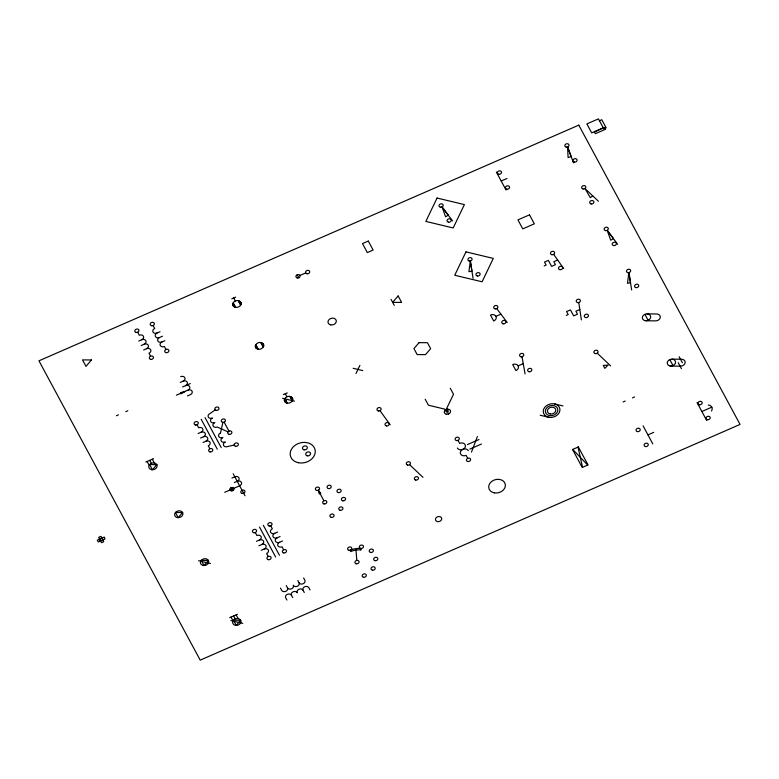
<?xml version="1.0" encoding="UTF-8"?>
<svg xmlns="http://www.w3.org/2000/svg" width="779" height="779" viewBox="0 0 779 779"><rect width="100%" height="100%" fill="white"/><g stroke="black" fill="none" stroke-linecap="round" stroke-linejoin="round"><path stroke-width="1.17" d="M470.312 261.053L468.9 271.686L471.967 271.121L470.312 261.053L473.077 278.337M628.896 272.669L627.475 283.293L630.542 282.728L628.896 272.669L631.652 289.944M360.92 549.916L361.183 548.562M220.486 433.017L222.911 422.403M471.47 452.073L477.4 436.552M355.974 373.55L359.927 365.322M592.722 195.85L590.326 197.662L585.039 188.576L598.399 201.225M215.189 409.91L210.009 413.561A3.174 2.522 -15.2 0 0 208.324 417.067A3.174 2.522 -15.2 0 0 212.424 418.05A3.174 2.522 -15.2 0 0 210.749 421.556A3.174 2.522 -15.2 0 0 214.848 422.539A3.174 2.522 -15.2 0 0 213.164 426.045A3.174 2.522 -15.2 0 0 217.263 427.028L228.013 431.887M599.47 120.735L601.787 119.723L606.169 127.863L603.852 128.876L598.428 118.866L586.86 123.919L591.699 132.897L603.267 127.844M501.199 181.02L506.983 178.498M231.782 298.815L235.638 297.13M138.808 340.998L141.7 339.732A3.174 2.532 -15.2 0 1 145.809 340.715A3.174 2.532 -15.2 0 1 144.125 344.221L141.233 345.487M153.093 325.515L154.709 328.514A3.174 2.522 -15.2 0 0 153.025 332.02A3.174 2.522 -15.2 0 0 157.124 333.003L160.016 331.737M299.934 275.435L305.719 272.913M157.124 333.003A3.174 2.522 -15.2 0 0 155.449 336.509A3.174 2.522 -15.2 0 0 159.549 337.492L162.441 336.226M143.648 349.975L146.54 348.71A3.174 2.522 -15.2 0 1 150.639 349.693A3.174 2.522 -15.2 0 1 148.964 353.208L150.571 356.198M159.549 337.492A3.174 2.522 -15.2 0 0 157.864 340.998A3.174 2.522 -15.2 0 0 161.964 341.981L164.856 340.715M180.202 382.431L183.094 381.165A3.174 2.532 -15.2 0 1 187.194 382.148A3.174 2.532 -15.2 0 1 185.509 385.663A3.174 2.522 -15.2 0 1 189.609 386.637A3.174 2.522 -15.2 0 1 187.934 390.152L176.366 395.196M116.402 415.743L118.496 414.827M125.76 411.663L127.844 410.747M182.617 386.92L190.329 383.55M187.457 395.898L190.349 394.641A3.174 2.532 -15.2 0 0 192.033 391.126A3.174 2.532 -15.2 0 0 187.924 390.143M544.2 265.912L546.128 265.064L544.511 262.075L548.367 260.39L551.59 266.379L555.446 264.694L553.84 261.705L557.696 260.02M283.39 394.593L287.247 392.908M198.139 433.523L201.031 432.267A3.174 2.522 -15.2 0 1 205.14 433.251A3.174 2.522 -15.2 0 1 203.455 436.756L200.563 438.022M145.868 462.035L153.58 458.665M202.978 442.511L205.87 441.245A3.174 2.522 -15.2 0 1 209.97 442.229A3.174 2.522 -15.2 0 1 208.295 445.734L209.902 448.723M495.96 316.332A4.236 3.369 -15.2 0 1 493.711 321.006L490.488 315.028A4.236 3.369 -15.2 0 1 495.96 316.332L500.936 314.161M566.265 315.417L568.193 314.58L566.576 311.581L570.432 309.906L573.665 315.885L577.521 314.2L575.905 311.211L579.761 309.526M231.918 478.072L234.81 476.806A3.174 2.532 -15.2 0 1 238.91 477.79A3.174 2.532 -15.2 0 1 237.225 481.295L234.333 482.561M99.595 539.126L101.776 538.172M224.703 492.309L239.64 485.784A3.174 2.522 -15.2 0 0 241.324 482.279A3.174 2.522 -15.2 0 0 237.225 481.295M518.162 365.877A4.236 3.369 -15.2 0 1 515.922 370.551L512.689 364.572A4.236 3.369 -15.2 0 1 518.162 365.877L523.137 363.705M467.439 444.595L479.007 439.541M256.457 541.298L259.349 540.032A3.174 2.522 -15.2 0 1 263.448 541.015A3.174 2.522 -15.2 0 1 261.763 544.531L258.871 545.787M270.741 525.815L272.348 528.814A3.174 2.522 -15.2 0 0 270.673 532.32A3.174 2.522 -15.2 0 0 274.773 533.303L277.665 532.038M469.864 449.084L481.432 444.03M274.773 533.303A3.174 2.522 -15.2 0 0 273.088 536.809A3.174 2.522 -15.2 0 0 277.188 537.792L280.08 536.527M261.296 550.276L264.188 549.02A3.174 2.522 -15.2 0 1 268.288 549.993A3.174 2.522 -15.2 0 1 266.603 553.509L268.219 556.498M277.188 537.792A3.174 2.522 -15.2 0 0 275.503 541.298A3.174 2.522 -15.2 0 0 279.612 542.281L282.504 541.015M623.103 401.964L625.186 401.049M632.48 397.874L634.564 396.959M647.953 434.877L653.737 432.355M229.727 617.669L237.439 614.3M701.869 411.507L711.831 407.154M234.138 445.082L227.75 446.484A3.174 2.522 -15.2 0 1 223.641 445.5A3.174 2.522 -15.2 0 1 225.326 441.995A3.174 2.522 -15.2 0 1 221.226 441.011A3.174 2.522 -15.2 0 1 222.911 437.506A3.174 2.522 -15.2 0 1 218.811 436.522A3.174 2.522 -15.2 0 1 220.486 433.017M647.028 313.859L656.619 313.976A4.236 3.369 -15.2 0 1 660.251 317.481A4.236 3.369 -15.2 0 1 655.567 320.88L645.995 320.773M671.917 359.129L681.518 359.255A4.236 3.369 -15.2 0 1 685.14 362.761A4.236 3.369 -15.2 0 1 680.466 366.149M670.885 366.052L680.486 366.179M554.775 403.96L562.974 405.927M353.14 368.282L362.761 370.59M540.217 415.246L548.416 417.213M282.621 398.322L294.462 401.156M198.635 560.695L210.486 563.529M230.886 620.551L242.736 623.385M238.549 301.064L240.244 301.561M238.812 301.541L240.682 302.096M239.065 302.018L240.925 302.564M239.328 302.495L241.062 303.012A4.236 3.369 -15.2 0 1 235.54 307.306L233.164 302.856M239.581 302.982L241.11 303.43M239.844 303.459L241.1 303.829M240.098 303.937L241.042 304.209M240.36 304.414L240.935 304.579M232.911 303.44L233.583 303.635M232.814 303.81L233.846 304.112M232.765 304.2L234.099 304.589M232.765 304.599L234.362 305.076M232.843 305.027L234.615 305.553M232.999 305.475L234.878 306.03M233.281 305.962L235.131 306.507M233.807 306.517L235.394 306.984M261.092 342.887L262.718 343.364M261.345 343.364L263.205 343.909M261.608 343.841L263.477 344.396M261.861 344.328L263.623 344.844A4.236 3.369 -15.2 0 1 258.112 349.206L255.746 344.756M262.124 344.805L263.692 345.263M262.377 345.282L263.692 345.672M262.64 345.759L263.633 346.051M262.893 346.236L263.526 346.431M255.502 345.282L256.125 345.457M255.405 345.652L256.379 345.934M255.346 346.042L256.642 346.421M255.337 346.441L256.895 346.898M255.405 346.859L257.158 347.376M255.541 347.307L257.411 347.853M255.804 347.785L257.674 348.33M256.272 348.33L257.927 348.807M290.031 396.599L291.473 397.027M290.285 397.086L292.106 397.611M290.548 397.563L292.427 398.118M290.801 398.04L292.612 398.575M291.064 398.517L292.7 399.004M291.317 398.994L292.719 399.413M291.58 399.471L292.68 399.802M291.833 399.958L292.592 400.182M284.462 399.403L285.318 399.656M284.384 399.783L285.581 400.133M284.364 400.182L285.835 400.61M284.403 400.591L286.097 401.088M284.51 401.029L286.351 401.565M284.724 401.497L286.614 402.052M285.104 402.013L286.867 402.529M285.951 402.655L287.13 403.006M597.269 353.208L610.629 365.857M409.627 464.712L422.997 477.361M572.721 449.425L587.697 465.073M318.27 490.273L320.812 493.331L319.361 493.964L318.27 490.273L323.918 500.751M607.192 230.35L613.414 238.578L610.726 240.214L607.192 230.35L617.669 244.265M442.053 206.951L448.276 215.17L445.578 216.805L442.053 206.951L452.531 220.856M496.749 308.591L507.226 322.506M380.006 410.689L390.162 424.74M553.665 254.382L563.655 268.502M679.161 356.733L682.394 362.722M678.207 362.702L681.44 368.681M697.03 402.529L706.699 420.485M669.794 359.596L673.017 365.585M644.895 314.327L648.128 320.305M643.113 425.899L652.783 443.864M496.359 172.042L506.038 189.998M450.272 388.283L453.495 394.262L446.766 408.293L448.373 411.293M391.039 299.36L394.262 305.339M446.201 409.462L448.616 413.951M446.445 412.13L444.838 409.141L428.431 405.207L425.207 399.228M458.033 440.378L459.639 443.378A4.236 3.369 -15.2 0 1 465.112 444.682A4.236 3.369 -15.2 0 1 462.872 449.366A4.236 3.369 -15.2 0 0 460.623 454.04A4.236 3.369 -15.2 0 0 466.095 455.345L467.702 458.344M297.198 274.783L298.815 277.772M238.306 300.606L240.711 305.066M260.887 342.507L263.292 346.967M289.915 396.384L292.31 400.844M233.71 297.977L235.326 300.967M285.318 393.755L286.925 396.745M284.773 398.634L287.178 403.094A4.236 3.369 -15.2 0 0 292.651 398.731A4.236 3.369 -15.2 0 0 285.835 397.397A4.236 3.369 -15.2 0 0 287.139 403.084M350.112 550.471L350.716 551.6A15.171 12.065 -15.2 0 1 360.823 549.935M224.167 422.16L229.007 431.147M303.606 577.999L304.813 580.238A3.174 2.522 -15.2 0 1 303.138 583.744A3.174 2.522 -15.2 0 1 299.029 582.77L297.821 580.521M310.061 589.966L308.844 587.726A3.174 2.522 -15.2 0 0 304.745 586.743A3.174 2.522 -15.2 0 0 303.06 590.248L304.277 592.498M283.644 549.76L282.027 546.77A3.174 2.522 -15.2 0 1 277.928 545.787A3.174 2.522 -15.2 0 1 279.612 542.281M263.341 525.348L279.466 555.281M205.033 417.583L221.158 447.506M233.125 473.69L245.015 495.765M165.995 349.459L164.388 346.47A3.174 2.522 -15.2 0 1 160.279 345.487A3.174 2.522 -15.2 0 1 161.964 341.981M259.485 527.032L275.61 556.966M201.177 419.268L217.302 449.191M286.253 585.574L287.461 587.814A3.174 2.522 -15.2 0 0 291.57 588.797A3.174 2.522 -15.2 0 0 293.245 585.292A3.174 2.522 -15.2 0 0 297.354 586.275A3.174 2.522 -15.2 0 0 299.029 582.77M286.925 600.073L285.708 597.824A3.174 2.532 -15.2 0 1 287.393 594.319A3.174 2.532 -15.2 0 1 291.492 595.302L292.709 597.542M231.129 487.654L232.736 490.653M255.317 532.554L256.924 535.543A3.174 2.522 -15.2 0 1 261.033 536.527A3.174 2.522 -15.2 0 1 259.349 540.032M196.999 424.779L198.616 427.778A3.174 2.522 -15.2 0 1 202.715 428.762A3.174 2.522 -15.2 0 1 201.031 432.267M280.469 588.096L281.677 590.346A3.174 2.522 -15.2 0 0 285.786 591.319A3.174 2.522 -15.2 0 0 287.461 587.814M137.669 332.253L139.285 335.243A3.174 2.532 -15.2 0 1 143.385 336.226A3.174 2.532 -15.2 0 1 141.7 339.732M152.294 459.221L154.32 462.979M236.154 614.865L238.17 618.604M149.724 460.35L151.34 463.339M233.583 615.985L235.2 618.974M147.153 461.47L149.178 465.229M231.012 617.104L233.028 620.853M99.478 539.214L100.423 540.986M567.57 146.988L571.124 156.53L568.095 157.543L567.57 146.988L573.539 162.869M578.018 447.117L582.556 467.312M522.008 356.801L525.085 373.949M578.787 302.554L581.387 319.906M355.964 549.916L356.811 560.335M303.06 590.248A3.174 2.532 -15.2 0 0 298.961 589.265A3.174 2.532 -15.2 0 0 297.276 592.78A3.174 2.532 -15.2 0 0 293.177 591.787A3.174 2.532 -15.2 0 0 291.492 595.302M261.763 544.521A3.174 2.522 -15.2 0 1 265.863 545.504A3.174 2.522 -15.2 0 1 264.188 549.02M203.455 436.756A3.174 2.522 -15.2 0 1 207.555 437.74A3.174 2.522 -15.2 0 1 205.87 441.245M180.67 376.676A3.174 2.522 -15.2 0 1 184.769 377.659A3.174 2.522 -15.2 0 1 183.094 381.165M144.125 344.221A3.174 2.532 -15.2 0 1 148.224 345.204A3.174 2.532 -15.2 0 1 146.54 348.71M349.927 550.412A16.758 13.331 -15.2 0 1 361.067 548.523M258.112 349.206A4.236 3.369 -15.2 0 1 256.807 343.529A4.236 3.369 -15.2 0 1 263.623 344.854M235.54 307.306A4.236 3.369 -15.2 0 1 234.226 301.619A4.236 3.369 -15.2 0 1 241.052 302.953M468.335 450.671A4.236 3.369 -15.2 0 0 462.872 449.366A4.236 3.369 -15.2 0 1 457.4 448.052M708.286 405.002A5.287 4.207 -15.2 0 1 711.509 410.991M437.058 198.041L425.84 221.421L453.183 227.965L464.401 204.585L437.058 198.041M465.959 251.87L454.741 275.25L482.084 281.794L493.302 258.414L465.959 251.87M91.464 359.976L85.982 366.373L82.486 359.888L91.464 359.976M156.813 464.644L152.421 469.766L149.626 464.586L156.813 464.644M182.607 512.533L178.225 517.655L175.431 512.475L182.607 512.533M398.137 295.952L392.655 302.349L401.633 302.437L398.137 295.952M208.412 560.422L204.03 565.544L201.235 560.364L208.412 560.422M240.662 620.288L236.28 625.401L233.486 620.22L240.662 620.288M419.063 342.653L413.931 348.593L417.154 354.581L425.519 354.63L430.651 348.69L427.428 342.702L419.063 342.653M607.893 365.205L604.845 368.379L603.238 365.39L607.893 365.205M185.042 391.409L181.001 393.862L180.397 392.743L185.042 391.409M578.787 125.127L38.95 360.823L200.213 660.134L740.05 424.428L578.787 125.127M604.523 127.474L594.406 131.894L595.37 133.686L605.497 129.265L604.523 127.474M368.282 241.071L362.498 243.593L367.337 252.571L373.112 250.049L368.282 241.071M529.506 214.838L517.938 219.892L522.777 228.87L534.345 223.816L529.506 214.838M100.822 536.41L98.651 537.364L101.533 542.72L103.704 541.765L100.822 536.41M104.104 537.198L97.307 540.168L98.251 541.931L105.058 538.961L104.104 537.198M578.339 446.971L572.555 449.502L582.234 467.458L588.018 464.927L578.339 446.971M235.404 625.323A4.236 3.369 -15.2 0 0 240.915 620.96A4.236 3.369 -15.2 0 0 234.099 619.636A4.236 3.369 -15.2 0 0 235.404 625.323M203.153 565.457A4.236 3.369 -15.2 0 0 208.665 561.104A4.236 3.369 -15.2 0 0 201.849 559.77A4.236 3.369 -15.2 0 0 203.153 565.457M177.359 517.568A4.236 3.369 -15.2 0 0 182.861 513.215A4.236 3.369 -15.2 0 0 176.044 511.881A4.236 3.369 -15.2 0 0 177.359 517.568M151.554 469.679A4.236 3.369 -15.2 0 0 157.066 465.326A4.236 3.369 -15.2 0 0 150.24 463.992A4.236 3.369 -15.2 0 0 151.554 469.679M268.327 559.673A2.113 1.685 -15.2 0 0 271.082 557.491A2.113 1.685 -15.2 0 0 267.664 556.829A2.113 1.685 -15.2 0 0 268.327 559.673M253.808 532.729A2.113 1.685 -15.2 0 0 256.564 530.557A2.113 1.685 -15.2 0 0 253.156 529.886A2.113 1.685 -15.2 0 0 253.808 532.729M283.751 552.934A2.113 1.685 -15.2 0 0 286.497 550.753A2.113 1.685 -15.2 0 0 283.089 550.091A2.113 1.685 -15.2 0 0 283.751 552.934M269.232 526A2.113 1.685 -15.2 0 0 271.988 523.819A2.113 1.685 -15.2 0 0 268.58 523.157A2.113 1.685 -15.2 0 0 269.232 526M242.084 493.428A2.113 1.685 -15.2 0 0 244.937 491.335A2.113 1.685 -15.2 0 0 241.578 490.556A2.113 1.685 -15.2 0 0 242.084 493.428M231.149 490.809A2.113 1.685 -15.2 0 0 234.002 488.715A2.113 1.685 -15.2 0 0 230.642 487.936A2.113 1.685 -15.2 0 0 231.149 490.809M235.56 446.289A2.113 1.685 -15.2 0 0 238.316 444.108A2.113 1.685 -15.2 0 0 234.907 443.446A2.113 1.685 -15.2 0 0 235.56 446.289M222.667 422.345A2.113 1.685 -15.2 0 0 225.423 420.163A2.113 1.685 -15.2 0 0 222.005 419.501A2.113 1.685 -15.2 0 0 222.667 422.345M229.114 434.312A2.113 1.685 -15.2 0 0 231.869 432.131A2.113 1.685 -15.2 0 0 228.461 431.469A2.113 1.685 -15.2 0 0 229.114 434.312M216.211 410.367A2.113 1.685 -15.2 0 0 218.967 408.186A2.113 1.685 -15.2 0 0 215.559 407.524A2.113 1.685 -15.2 0 0 216.211 410.367M210.009 451.898A2.113 1.685 -15.2 0 0 212.764 449.717A2.113 1.685 -15.2 0 0 209.356 449.055A2.113 1.685 -15.2 0 0 210.009 451.898M195.5 424.964A2.113 1.685 -15.2 0 0 198.255 422.783A2.113 1.685 -15.2 0 0 194.838 422.121A2.113 1.685 -15.2 0 0 195.5 424.964M150.678 359.362A2.113 1.685 -15.2 0 0 153.434 357.191A2.113 1.685 -15.2 0 0 150.026 356.529A2.113 1.685 -15.2 0 0 150.678 359.362M136.169 332.429A2.113 1.685 -15.2 0 0 138.925 330.247A2.113 1.685 -15.2 0 0 135.507 329.585A2.113 1.685 -15.2 0 0 136.169 332.429M166.102 352.634A2.113 1.685 -15.2 0 0 168.858 350.453A2.113 1.685 -15.2 0 0 165.45 349.79A2.113 1.685 -15.2 0 0 166.102 352.634M151.593 325.7A2.113 1.685 -15.2 0 0 154.349 323.519A2.113 1.685 -15.2 0 0 150.931 322.857A2.113 1.685 -15.2 0 0 151.593 325.7M349.021 550.315A2.113 1.685 -15.2 0 0 351.777 548.134A2.113 1.685 -15.2 0 0 348.359 547.471A2.113 1.685 -15.2 0 0 349.021 550.315M360.716 548.445A2.113 1.685 -15.2 0 0 363.472 546.264A2.113 1.685 -15.2 0 0 360.054 545.602A2.113 1.685 -15.2 0 0 360.716 548.445M370.609 552.447A2.113 1.685 -15.2 0 0 373.365 550.266A2.113 1.685 -15.2 0 0 369.947 549.604A2.113 1.685 -15.2 0 0 370.609 552.447M375.04 560.676A2.113 1.685 -15.2 0 0 377.796 558.494A2.113 1.685 -15.2 0 0 374.387 557.832A2.113 1.685 -15.2 0 0 375.04 560.676M372.401 570.14A2.113 1.685 -15.2 0 0 375.157 567.969A2.113 1.685 -15.2 0 0 371.749 567.297A2.113 1.685 -15.2 0 0 372.401 570.14M363.53 577.249A2.113 1.685 -15.2 0 0 366.286 575.077A2.113 1.685 -15.2 0 0 362.878 574.405A2.113 1.685 -15.2 0 0 363.53 577.249M356.276 563.782A2.113 1.685 -15.2 0 0 359.031 561.61A2.113 1.685 -15.2 0 0 355.623 560.938A2.113 1.685 -15.2 0 0 356.276 563.782M316.761 490.458A2.113 1.685 -15.2 0 0 319.517 488.277A2.113 1.685 -15.2 0 0 316.108 487.615A2.113 1.685 -15.2 0 0 316.761 490.458M328.456 488.579A2.113 1.685 -15.2 0 0 331.211 486.408A2.113 1.685 -15.2 0 0 327.803 485.745A2.113 1.685 -15.2 0 0 328.456 488.579M338.349 492.581A2.113 1.685 -15.2 0 0 341.105 490.4A2.113 1.685 -15.2 0 0 337.697 489.738A2.113 1.685 -15.2 0 0 338.349 492.581M342.789 500.809A2.113 1.685 -15.2 0 0 345.545 498.638A2.113 1.685 -15.2 0 0 342.137 497.966A2.113 1.685 -15.2 0 0 342.789 500.809M340.15 510.284A2.113 1.685 -15.2 0 0 342.906 508.103A2.113 1.685 -15.2 0 0 339.498 507.441A2.113 1.685 -15.2 0 0 340.15 510.284M331.279 517.392A2.113 1.685 -15.2 0 0 334.035 515.211A2.113 1.685 -15.2 0 0 330.627 514.549A2.113 1.685 -15.2 0 0 331.279 517.392M324.025 503.925A2.113 1.685 -15.2 0 0 326.781 501.744A2.113 1.685 -15.2 0 0 323.363 501.082A2.113 1.685 -15.2 0 0 324.025 503.925M298.523 462.736A12.698 10.098 -15.2 0 0 315.057 449.668A12.698 10.098 -15.2 0 0 294.598 445.676A12.698 10.098 -15.2 0 0 298.523 462.736M307.316 455.832A2.473 1.967 -15.2 0 0 310.529 453.29A2.473 1.967 -15.2 0 0 306.546 452.511A2.473 1.967 -15.2 0 0 307.316 455.832M304.083 449.843A2.473 1.967 -15.2 0 0 307.296 447.302A2.473 1.967 -15.2 0 0 303.323 446.533A2.473 1.967 -15.2 0 0 304.083 449.843M437.535 521.599A3.174 2.522 -15.2 0 0 441.664 518.327A3.174 2.522 -15.2 0 0 436.552 517.334A3.174 2.522 -15.2 0 0 437.535 521.599M415.704 480.059A2.113 1.685 -15.2 0 0 418.459 477.887A2.113 1.685 -15.2 0 0 415.051 477.215A2.113 1.685 -15.2 0 0 415.704 480.059M407.641 465.092A2.113 1.685 -15.2 0 0 410.397 462.921A2.113 1.685 -15.2 0 0 406.989 462.259A2.113 1.685 -15.2 0 0 407.641 465.092M386.403 425.899A2.113 1.685 -15.2 0 0 389.159 423.727A2.113 1.685 -15.2 0 0 385.751 423.055A2.113 1.685 -15.2 0 0 386.403 425.899M378.341 410.942A2.113 1.685 -15.2 0 0 381.097 408.761A2.113 1.685 -15.2 0 0 377.688 408.099A2.113 1.685 -15.2 0 0 378.341 410.942M330.744 324.892A4.236 3.369 -15.2 0 0 336.255 320.539A4.236 3.369 -15.2 0 0 329.439 319.205A4.236 3.369 -15.2 0 0 330.744 324.892M297.227 277.937A2.113 1.685 -15.2 0 0 300.071 275.844A2.113 1.685 -15.2 0 0 296.721 275.055A2.113 1.685 -15.2 0 0 297.227 277.937M306.945 273.741A2.113 1.685 -15.2 0 0 309.701 271.559A2.113 1.685 -15.2 0 0 306.293 270.897A2.113 1.685 -15.2 0 0 306.945 273.741M494.246 492.854A8.472 6.738 -15.2 0 0 505.269 484.149A8.472 6.738 -15.2 0 0 491.627 481.49A8.472 6.738 -15.2 0 0 494.246 492.854M467.809 461.509A2.113 1.685 -15.2 0 0 470.565 459.337A2.113 1.685 -15.2 0 0 467.157 458.665A2.113 1.685 -15.2 0 0 467.809 461.509M456.523 440.563A2.113 1.685 -15.2 0 0 459.279 438.382A2.113 1.685 -15.2 0 0 455.871 437.72A2.113 1.685 -15.2 0 0 456.523 440.563M446.24 414.194A3.174 2.522 -15.2 0 0 450.515 411.059A3.174 2.522 -15.2 0 0 445.481 409.881A3.174 2.522 -15.2 0 0 446.24 414.194M549.497 415.606A6.349 5.054 -15.2 0 0 557.764 409.072A6.349 5.054 -15.2 0 0 547.53 407.076A6.349 5.054 -15.2 0 0 549.497 415.606M548.796 417.281A8.472 6.738 -15.2 0 0 559.819 408.566A8.472 6.738 -15.2 0 0 546.176 405.908A8.472 6.738 -15.2 0 0 548.796 417.281M550.198 413.931A4.236 3.369 -15.2 0 0 555.709 409.579A4.236 3.369 -15.2 0 0 548.883 408.254A4.236 3.369 -15.2 0 0 550.198 413.931M529.038 371.739A2.113 1.685 -15.2 0 0 531.794 369.558A2.113 1.685 -15.2 0 0 528.386 368.895A2.113 1.685 -15.2 0 0 529.038 371.739M520.976 356.772A2.113 1.685 -15.2 0 0 523.731 354.591A2.113 1.685 -15.2 0 0 520.323 353.929A2.113 1.685 -15.2 0 0 520.976 356.772M503.146 323.801A2.113 1.685 -15.2 0 0 505.902 321.63A2.113 1.685 -15.2 0 0 502.494 320.958A2.113 1.685 -15.2 0 0 503.146 323.801M495.084 308.844A2.113 1.685 -15.2 0 0 497.839 306.663A2.113 1.685 -15.2 0 0 494.431 306.001A2.113 1.685 -15.2 0 0 495.084 308.844M645.499 446.562A2.113 1.685 -15.2 0 0 648.255 444.381A2.113 1.685 -15.2 0 0 644.837 443.718A2.113 1.685 -15.2 0 0 645.499 446.562M637.436 431.595A2.113 1.685 -15.2 0 0 640.192 429.424A2.113 1.685 -15.2 0 0 636.774 428.752A2.113 1.685 -15.2 0 0 637.436 431.595M477.352 275.99A2.113 1.685 -15.2 0 0 480.107 273.809A2.113 1.685 -15.2 0 0 476.699 273.147A2.113 1.685 -15.2 0 0 477.352 275.99M469.289 261.023A2.113 1.685 -15.2 0 0 472.045 258.842A2.113 1.685 -15.2 0 0 468.637 258.18A2.113 1.685 -15.2 0 0 469.289 261.023M448.451 222.161A2.113 1.685 -15.2 0 0 451.207 219.98A2.113 1.685 -15.2 0 0 447.798 219.318A2.113 1.685 -15.2 0 0 448.451 222.161M440.388 207.195A2.113 1.685 -15.2 0 0 443.144 205.013A2.113 1.685 -15.2 0 0 439.736 204.351A2.113 1.685 -15.2 0 0 440.388 207.195M595.273 353.598A2.113 1.685 -15.2 0 0 598.029 351.417A2.113 1.685 -15.2 0 0 594.62 350.754A2.113 1.685 -15.2 0 0 595.273 353.598M577.599 302.593A2.113 1.685 -15.2 0 0 580.355 300.421A2.113 1.685 -15.2 0 0 576.947 299.749A2.113 1.685 -15.2 0 0 577.599 302.593M585.662 317.559A2.113 1.685 -15.2 0 0 588.418 315.378A2.113 1.685 -15.2 0 0 585.01 314.716A2.113 1.685 -15.2 0 0 585.662 317.559M559.897 269.67A2.113 1.685 -15.2 0 0 562.652 267.489A2.113 1.685 -15.2 0 0 559.244 266.827A2.113 1.685 -15.2 0 0 559.897 269.67M551.834 254.704A2.113 1.685 -15.2 0 0 554.59 252.523A2.113 1.685 -15.2 0 0 551.181 251.86A2.113 1.685 -15.2 0 0 551.834 254.704M506.778 189.19A2.113 1.685 -15.2 0 0 509.534 187.018A2.113 1.685 -15.2 0 0 506.126 186.356A2.113 1.685 -15.2 0 0 506.778 189.19M498.716 174.233A2.113 1.685 -15.2 0 0 501.472 172.052A2.113 1.685 -15.2 0 0 498.063 171.39A2.113 1.685 -15.2 0 0 498.716 174.233M707.449 419.677A2.113 1.685 -15.2 0 0 710.205 417.505A2.113 1.685 -15.2 0 0 706.787 416.843A2.113 1.685 -15.2 0 0 707.449 419.677M699.386 404.72A2.113 1.685 -15.2 0 0 702.142 402.539A2.113 1.685 -15.2 0 0 698.724 401.876A2.113 1.685 -15.2 0 0 699.386 404.72M669.843 365.906A4.236 3.369 -15.2 0 0 675.539 361.719A4.236 3.369 -15.2 0 0 668.83 360.151A4.236 3.369 -15.2 0 0 669.843 365.906M644.944 320.627A4.236 3.369 -15.2 0 0 650.65 316.449A4.236 3.369 -15.2 0 0 643.931 314.872A4.236 3.369 -15.2 0 0 644.944 320.627M627.874 272.631A2.113 1.685 -15.2 0 0 630.63 270.449A2.113 1.685 -15.2 0 0 627.212 269.787A2.113 1.685 -15.2 0 0 627.874 272.631M635.937 287.597A2.113 1.685 -15.2 0 0 638.692 285.416A2.113 1.685 -15.2 0 0 635.284 284.754A2.113 1.685 -15.2 0 0 635.937 287.597M613.589 245.57A2.113 1.685 -15.2 0 0 616.345 243.389A2.113 1.685 -15.2 0 0 612.937 242.727A2.113 1.685 -15.2 0 0 613.589 245.57M605.526 230.603A2.113 1.685 -15.2 0 0 608.282 228.422A2.113 1.685 -15.2 0 0 604.874 227.76A2.113 1.685 -15.2 0 0 605.526 230.603M591.105 203.932A2.113 1.685 -15.2 0 0 593.861 201.751A2.113 1.685 -15.2 0 0 590.453 201.089A2.113 1.685 -15.2 0 0 591.105 203.932M583.043 188.966A2.113 1.685 -15.2 0 0 585.798 186.785A2.113 1.685 -15.2 0 0 582.39 186.123A2.113 1.685 -15.2 0 0 583.043 188.966M574.289 162.061A2.113 1.685 -15.2 0 0 577.044 159.89A2.113 1.685 -15.2 0 0 573.626 159.218A2.113 1.685 -15.2 0 0 574.289 162.061M566.226 147.095A2.113 1.685 -15.2 0 0 568.982 144.923A2.113 1.685 -15.2 0 0 565.564 144.261A2.113 1.685 -15.2 0 0 566.226 147.095"/></g></svg>
